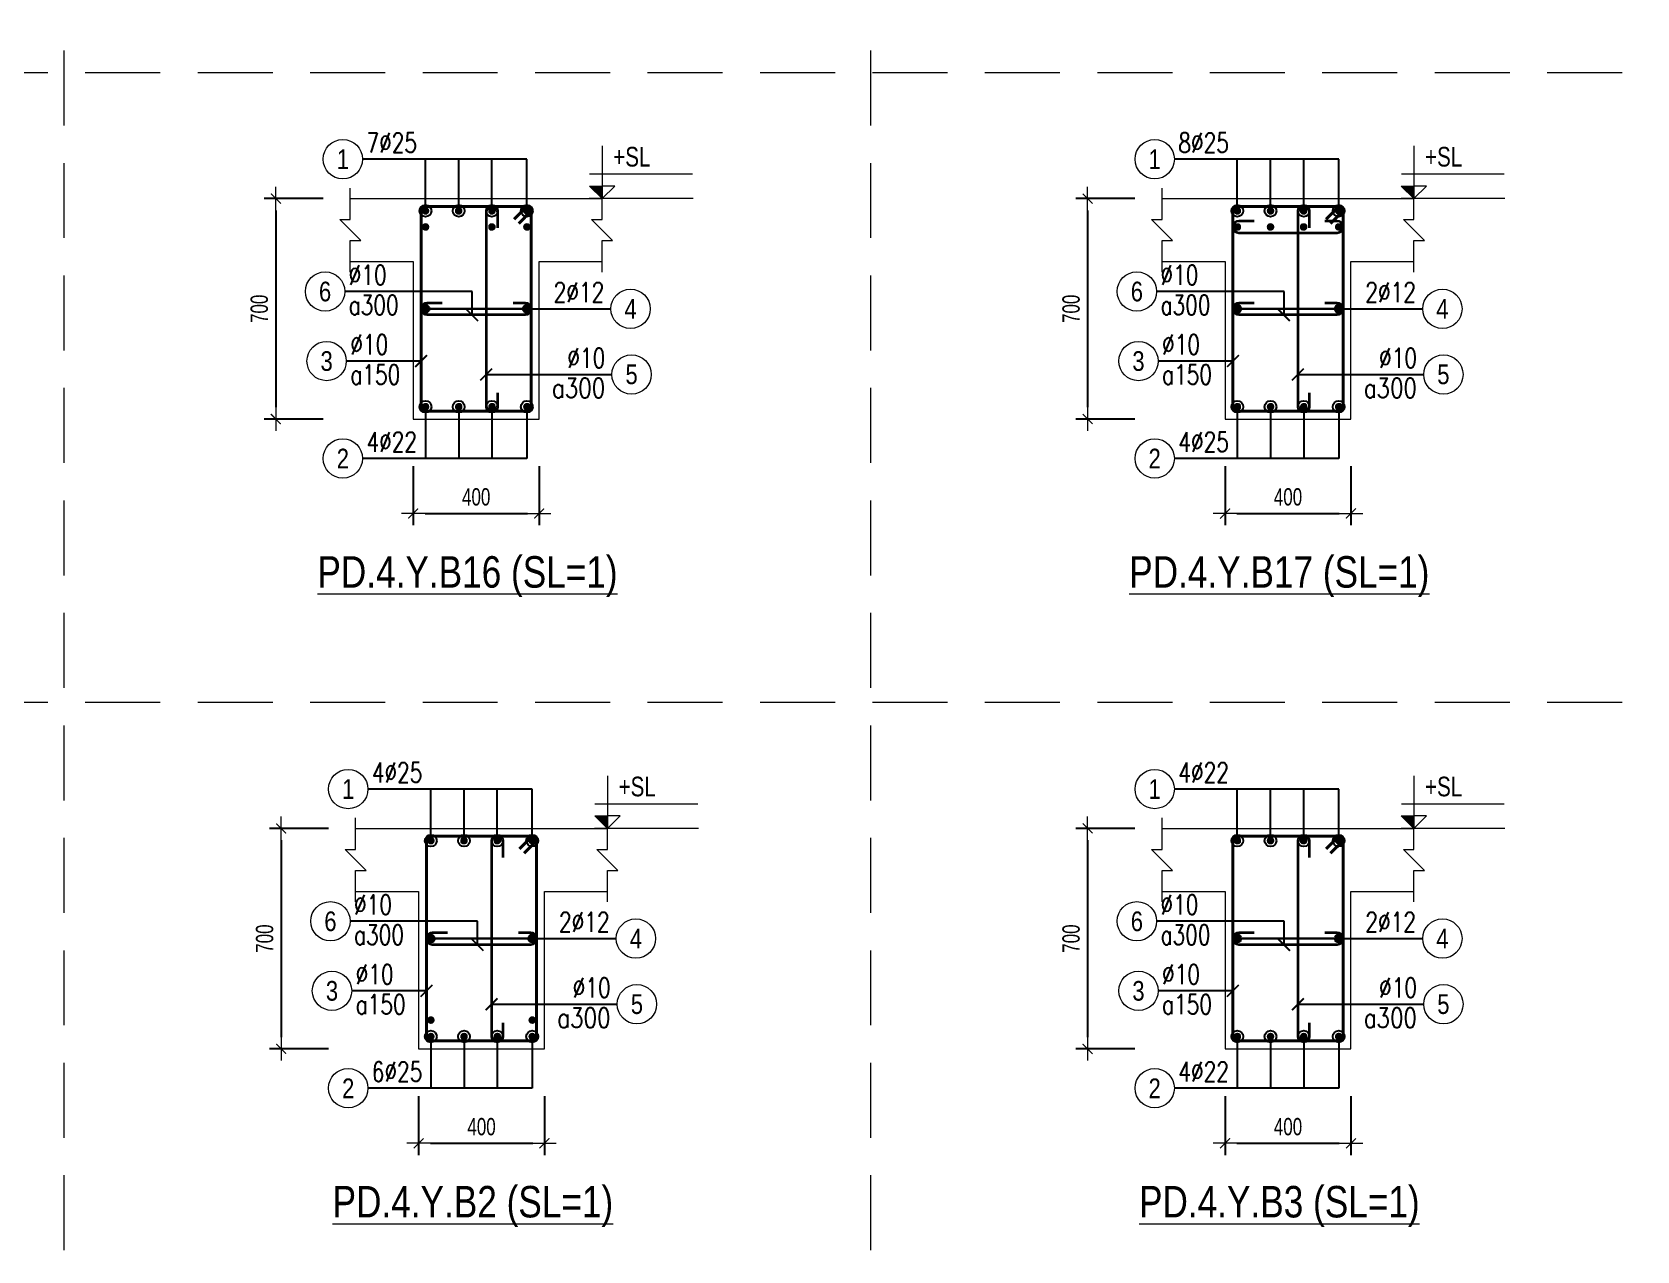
# Model space of a CAD drawing. Header units: millimetres. Extents: x 0 to 264070, y -218202 to 27271.
# Drawn here: x 251161 to 256259, y -211943 to -208073 of the extents above; entities that cross this region are included whole.
import ezdxf
from ezdxf.enums import TextEntityAlignment as Align

# ---------------------------------------------------------------- set-up
doc = ezdxf.new("R2010")
doc.units = ezdxf.units.MM
doc.header["$PDMODE"] = 3
doc.linetypes.add('HIDDEN2', pattern=[4.7625, 3.175, -1.5875])
doc.layers.get('0').update_dxf_attribs({"lineweight": 20})
doc.layers.get('Defpoints').update_dxf_attribs({"color": 151, "lineweight": 9})
for name, color, linetype, lineweight in [('NDC_S_ANNO', 7, 'Continuous', 20), ('NDC_S_CONTINUOUS', 3, 'Continuous', 20), ('NDC_S_DIM', 1, 'Continuous', 15), ('NDC_S_HIDDEN', 8, 'HIDDEN2', 13), ('NDC_S_REBAR', 4, 'Continuous', 35), ('NDC_S_STIRRUP', 4, 'Continuous', 40), ('NDC_S_TEXT SYMBOL', 7, 'Continuous', 20), ('NDC_S_THIN LINE', 8, 'Continuous', 9), ('NDC_S_VN TEXT', 7, 'Continuous', 20)]:
    doc.layers.add(name, color=color, linetype=linetype, lineweight=lineweight)
doc.styles.add('ARIAL', font='arial.ttf', dxfattribs={"width": 0.8})
doc.styles.add('NDC_ANNO', font='', dxfattribs={"width": 0.8})
doc.styles.add('NDC_DIM', font='', dxfattribs={"width": 0.75})
doc.styles.add('NDC_EN TXT', font='romans.shx', dxfattribs={"width": 0.8})
doc.styles.get('NDC_ANNO').set_extended_font_data('Dotum')
doc.styles.get('NDC_DIM').set_extended_font_data('Dotum')
doc.dimstyles.new('NDC_dim_25', dxfattribs={"dimscale": 25, "dimtxt": 2.2, "dimasz": 1.5, "dimexe": 1.5, "dimexo": 2.5, "dimgap": 1, "dimtad": 1, "dimdec": 0, "dimzin": 0, "dimdsep": 46, "dimtxsty": 'NDC_DIM', "dimblk": 'DIMMARK', "dimcen": 0.09, "dimdle": 1.2, "dimclrd": 1, "dimclre": 1, "dimclrt": 3, "dimadec": 0, "dimazin": 0, "dimtfac": 1, "dimtdec": 0, "dimtix": 1, "dimtofl": 0, "dimtmove": 0, "dimatfit": 3, "dimfxl": 6, "dimfxlon": 1, "dimtolj": 1, "dimtzin": 0, "dimarcsym": 0})

# ---------------------------------------------------------------- blocks, each defined once
blk = doc.blocks.new('kata_block_THEP')
at = {"layer": 'NDC_S_REBAR', "color": 0}
for p, q in [((-0.5, 0), (0.5, 0)), ((-0.35, 0.35), (0.35, -0.35)), ((0.35, 0.35), (-0.35, -0.35)), ((0, 0.5), (0, -0.5))]:
    blk.add_line(p, q, dxfattribs=at)
at = {"layer": 'NDC_S_REBAR', "color": 0, "const_width": 0.0833}
blk.add_lwpolyline([(-0.5, 0, 1), (0.5, 0, 1), (-0.5, 0, 1)], format="xyb", dxfattribs=at)
blk = doc.blocks.new('DIMMARK')
at = {"layer": 'NDC_S_DIM', "color": 1}
blk.add_line((-1.5, 0), (1, 0), dxfattribs=at)
at = {"layer": 'NDC_S_DIM', "color": 2, "const_width": 0.1}
blk.add_lwpolyline([(-0.42, -0.42), (0.42, 0.42)], dxfattribs=at)
blk = doc.blocks.new('*D880')
at = {"layer": 'Defpoints', "color": 0, "transparency": 16777216}
for p in [(252441.5, -208601.3), (251935.5, -209301.3), (252441.5, -209301.3)]:
    blk.add_point(p, dxfattribs=at)
at = {"layer": 'NDC_S_DIM', "color": 1, "lineweight": -2, "transparency": 16777216}
for p, q in [((252085.5, -208601.3), (251898, -208601.3)), ((251935.5, -208638.8), (251935.5, -209263.8)), ((252085.5, -209301.3), (251898, -209301.3))]:
    blk.add_line(p, q, dxfattribs=at)
at = {"layer": 'NDC_S_DIM', "color": 1, "lineweight": -2, "transparency": 16777216, "xscale": 37.5, "yscale": 37.5, "zscale": 37.5}
for p, rotation in [((251935.5, -208601.3), 90), ((251935.5, -209301.3), 270)]:
    blk.add_blockref('DIMMARK', p, dxfattribs=dict(at, rotation=rotation))
at = {"layer": 'NDC_S_DIM', "color": 3, "transparency": 16777216, "insert": (251883, -208951.3), "char_height": 55, "attachment_point": 5, "rotation": 90, "style": 'NDC_DIM'}
blk.add_mtext('\\A1;700', dxfattribs=at)
blk = doc.blocks.new('*D881')
at = {"layer": 'Defpoints', "color": 0, "transparency": 16777216}
for p in [(252371.8, -209301.3), (252771.8, -209301.3), (252771.8, -209601.3)]:
    blk.add_point(p, dxfattribs=at)
at = {"layer": 'NDC_S_DIM', "color": 1, "lineweight": -2, "transparency": 16777216}
for p, q in [((252371.8, -209451.3), (252371.8, -209638.8)), ((252771.8, -209451.3), (252771.8, -209638.8)), ((252409.3, -209601.3), (252734.3, -209601.3))]:
    blk.add_line(p, q, dxfattribs=at)
at = {"layer": 'NDC_S_DIM', "color": 1, "lineweight": -2, "transparency": 16777216, "xscale": 37.5, "yscale": 37.5, "zscale": 37.5, "rotation": 180}
blk.add_blockref('DIMMARK', (252371.8, -209601.3), dxfattribs=at)
at = {"layer": 'NDC_S_DIM', "color": 1, "lineweight": -2, "transparency": 16777216, "xscale": 37.5, "yscale": 37.5, "zscale": 37.5}
blk.add_blockref('DIMMARK', (252771.8, -209601.3), dxfattribs=at)
at = {"layer": 'NDC_S_DIM', "color": 3, "transparency": 16777216, "insert": (252571.8, -209548.8), "char_height": 55, "attachment_point": 5, "style": 'NDC_DIM'}
blk.add_mtext('\\A1;400', dxfattribs=at)
blk = doc.blocks.new('kata_block_CT')
at = {"layer": 'NDC_S_ANNO'}
blk.add_hatch(color=3, dxfattribs=at).paths.add_polyline_path([(0, 1.6), (-1.61, 1.6), (0, 0)])
at = {"layer": 'NDC_S_ANNO', "ltscale": 50}
h = blk.add_hatch(dxfattribs=at)
h.set_pattern_fill('ANSI31', color=256, scale=1.406, style=0)
h.paths.add_polyline_path([(0, 1.6), (0, 0), (1.61, 1.6)])
for p, q in [((-1.59, 3.14), (11.47, 3.14)), ((11.56, 0), (-1.64, 0))]:
    blk.add_line(p, q, dxfattribs=at)
for points in [[(0, 6.69), (0, 0)], [(0, 0), (-1.61, 1.6), (0, 1.6)], [(0, 0), (1.61, 1.6), (0, 1.6)]]:
    blk.add_lwpolyline(points, dxfattribs=at)
at = {"layer": 'NDC_S_ANNO', "color": 8, "ltscale": 50}
blk.add_lwpolyline([(0, 0), (-1.61, 1.6), (0, 1.6)], dxfattribs=at)
at = {"layer": 'NDC_S_TEXT SYMBOL', "color": 3, "style": 'NDC_ANNO', "width": 0.8}
blk.add_attdef('CT', (1.41, 4.07), '', height=2.5, dxfattribs=at)
blk = doc.blocks.new('kata_block_TD')
at = {"color": 6, "linetype": 'ByBlock', "lineweight": -2, "style": 'ARIAL', "width": 0.8}
blk.add_attdef('SECTDET2', text='', height=5, dxfattribs=at).set_placement((0, 7.97), align=Align.CENTER)
at = {"color": 0, "linetype": 'ByBlock', "lineweight": -2, "style": 'ARIAL', "width": 0.8}
blk.add_attdef('SECTDET1', text='', height=5, dxfattribs=at).set_placement((0, 1.47), align=Align.CENTER)
at = {"color": 3, "lineweight": 25, "style": 'ARIAL', "width": 0.8}
blk.add_attdef('SSCALE', text='', height=2.5, dxfattribs=at).set_placement((0, -4), align=Align.CENTER)
blk = doc.blocks.new('*U241')
blk.add_circle((-2.5, 0), 2.5)
at = {"layer": 'NDC_S_VN TEXT', "color": 3, "style": 'NDC_EN TXT', "width": 0.75}
for tag, p in [('DK1', (0.5, 0.85)), ('KC1', (0.5, -2.97))]:
    blk.add_attdef(tag, p, '', height=2.5, dxfattribs=at)
at = {"layer": 'NDC_S_VN TEXT', "color": 7, "style": 'ARIAL', "width": 0.8}
blk.add_attdef('SH2', text='', height=2.5, dxfattribs=at).set_placement((-2.5, 0), align=Align.MIDDLE)
blk = doc.blocks.new('*U321')
blk.add_circle((2.5, 0), 2.5)
at = {"layer": 'NDC_S_VN TEXT', "color": 3, "style": 'NDC_EN TXT'}
for tag, width, p in [('DK2', 0.75, (-0.85, 0.85)), ('KC2', 0.8, (-0.85, -2.97))]:
    blk.add_attdef(tag, text='', height=2.5, dxfattribs=dict(at, width=width)).set_placement(p, align=Align.RIGHT)
at = {"layer": 'NDC_S_VN TEXT', "color": 7, "style": 'ARIAL', "width": 0.8}
blk.add_attdef('SH3', text='', height=2.5, dxfattribs=at).set_placement((2.5, 0), align=Align.MIDDLE)
blk = doc.blocks.new('*U239')
blk.add_circle((2.5, 0), 2.5)
at = {"layer": 'NDC_S_VN TEXT', "color": 3, "style": 'NDC_EN TXT', "width": 0.75}
blk.add_attdef('DK2', text='', height=2.5, dxfattribs=at).set_placement((-0.85, 0.85), align=Align.RIGHT)
at = {"layer": 'NDC_S_VN TEXT', "color": 7, "style": 'ARIAL', "width": 0.8}
blk.add_attdef('SH3', text='', height=2.5, dxfattribs=at).set_placement((2.5, 0), align=Align.MIDDLE)
blk = doc.blocks.new('*U240')
blk.add_circle((-2.5, 0), 2.5)
at = {"layer": 'NDC_S_VN TEXT', "color": 3, "style": 'NDC_EN TXT', "width": 0.75}
blk.add_attdef('DK1', (0.5, 0.85), '', height=2.5, dxfattribs=at)
at = {"layer": 'NDC_S_VN TEXT', "color": 7, "style": 'ARIAL', "width": 0.8}
blk.add_attdef('SH2', text='', height=2.5, dxfattribs=at).set_placement((-2.5, 0), align=Align.MIDDLE)
blk = doc.blocks.new('*D882')
at = {"layer": 'Defpoints', "color": 0, "transparency": 16777216}
for p in [(255020, -208601.3), (254514, -209301.3), (255020, -209301.3)]:
    blk.add_point(p, dxfattribs=at)
at = {"layer": 'NDC_S_DIM', "color": 1, "lineweight": -2, "transparency": 16777216}
for p, q in [((254664, -208601.3), (254476.5, -208601.3)), ((254514, -208638.8), (254514, -209263.8)), ((254664, -209301.3), (254476.5, -209301.3))]:
    blk.add_line(p, q, dxfattribs=at)
at = {"layer": 'NDC_S_DIM', "color": 1, "lineweight": -2, "transparency": 16777216, "xscale": 37.5, "yscale": 37.5, "zscale": 37.5}
for p, rotation in [((254514, -208601.3), 90), ((254514, -209301.3), 270)]:
    blk.add_blockref('DIMMARK', p, dxfattribs=dict(at, rotation=rotation))
at = {"layer": 'NDC_S_DIM', "color": 3, "transparency": 16777216, "insert": (254461.5, -208951.3), "char_height": 55, "attachment_point": 5, "rotation": 90, "style": 'NDC_DIM'}
blk.add_mtext('\\A1;700', dxfattribs=at)
blk = doc.blocks.new('*D883')
at = {"layer": 'Defpoints', "color": 0, "transparency": 16777216}
for p in [(254950.4, -209301.3), (255350.4, -209301.3), (255350.4, -209601.3)]:
    blk.add_point(p, dxfattribs=at)
at = {"layer": 'NDC_S_DIM', "color": 1, "lineweight": -2, "transparency": 16777216}
for p, q in [((254950.4, -209451.3), (254950.4, -209638.8)), ((255350.4, -209451.3), (255350.4, -209638.8)), ((254987.9, -209601.3), (255312.9, -209601.3))]:
    blk.add_line(p, q, dxfattribs=at)
at = {"layer": 'NDC_S_DIM', "color": 1, "lineweight": -2, "transparency": 16777216, "xscale": 37.5, "yscale": 37.5, "zscale": 37.5, "rotation": 180}
blk.add_blockref('DIMMARK', (254950.4, -209601.3), dxfattribs=at)
at = {"layer": 'NDC_S_DIM', "color": 1, "lineweight": -2, "transparency": 16777216, "xscale": 37.5, "yscale": 37.5, "zscale": 37.5}
blk.add_blockref('DIMMARK', (255350.4, -209601.3), dxfattribs=at)
at = {"layer": 'NDC_S_DIM', "color": 3, "transparency": 16777216, "insert": (255150.4, -209548.8), "char_height": 55, "attachment_point": 5, "style": 'NDC_DIM'}
blk.add_mtext('\\A1;400', dxfattribs=at)
blk = doc.blocks.new('*D902')
at = {"layer": 'Defpoints', "color": 0, "transparency": 16777216}
for p in [(252458.5, -210601.3), (251952.5, -211301.3), (252458.5, -211301.3)]:
    blk.add_point(p, dxfattribs=at)
at = {"layer": 'NDC_S_DIM', "color": 1, "lineweight": -2, "transparency": 16777216}
for p, q in [((252102.5, -210601.3), (251915, -210601.3)), ((251952.5, -210638.8), (251952.5, -211263.8)), ((252102.5, -211301.3), (251915, -211301.3))]:
    blk.add_line(p, q, dxfattribs=at)
at = {"layer": 'NDC_S_DIM', "color": 1, "lineweight": -2, "transparency": 16777216, "xscale": 37.5, "yscale": 37.5, "zscale": 37.5}
for p, rotation in [((251952.5, -210601.3), 90), ((251952.5, -211301.3), 270)]:
    blk.add_blockref('DIMMARK', p, dxfattribs=dict(at, rotation=rotation))
at = {"layer": 'NDC_S_DIM', "color": 3, "transparency": 16777216, "insert": (251900, -210951.3), "char_height": 55, "attachment_point": 5, "rotation": 90, "style": 'NDC_DIM'}
blk.add_mtext('\\A1;700', dxfattribs=at)
blk = doc.blocks.new('*D903')
at = {"layer": 'Defpoints', "color": 0, "transparency": 16777216}
for p in [(252388.8, -211301.3), (252788.8, -211301.3), (252788.8, -211601.3)]:
    blk.add_point(p, dxfattribs=at)
at = {"layer": 'NDC_S_DIM', "color": 1, "lineweight": -2, "transparency": 16777216}
for p, q in [((252388.8, -211451.3), (252388.8, -211638.8)), ((252788.8, -211451.3), (252788.8, -211638.8)), ((252426.3, -211601.3), (252751.3, -211601.3))]:
    blk.add_line(p, q, dxfattribs=at)
at = {"layer": 'NDC_S_DIM', "color": 1, "lineweight": -2, "transparency": 16777216, "xscale": 37.5, "yscale": 37.5, "zscale": 37.5, "rotation": 180}
blk.add_blockref('DIMMARK', (252388.8, -211601.3), dxfattribs=at)
at = {"layer": 'NDC_S_DIM', "color": 1, "lineweight": -2, "transparency": 16777216, "xscale": 37.5, "yscale": 37.5, "zscale": 37.5}
blk.add_blockref('DIMMARK', (252788.8, -211601.3), dxfattribs=at)
at = {"layer": 'NDC_S_DIM', "color": 3, "transparency": 16777216, "insert": (252588.8, -211548.8), "char_height": 55, "attachment_point": 5, "style": 'NDC_DIM'}
blk.add_mtext('\\A1;400', dxfattribs=at)
blk = doc.blocks.new('*D904')
at = {"layer": 'Defpoints', "color": 0, "transparency": 16777216}
for p in [(255020, -210601.3), (254514, -211301.3), (255020, -211301.3)]:
    blk.add_point(p, dxfattribs=at)
at = {"layer": 'NDC_S_DIM', "color": 1, "lineweight": -2, "transparency": 16777216}
for p, q in [((254664, -210601.3), (254476.5, -210601.3)), ((254514, -210638.8), (254514, -211263.8)), ((254664, -211301.3), (254476.5, -211301.3))]:
    blk.add_line(p, q, dxfattribs=at)
at = {"layer": 'NDC_S_DIM', "color": 1, "lineweight": -2, "transparency": 16777216, "xscale": 37.5, "yscale": 37.5, "zscale": 37.5}
for p, rotation in [((254514, -210601.3), 90), ((254514, -211301.3), 270)]:
    blk.add_blockref('DIMMARK', p, dxfattribs=dict(at, rotation=rotation))
at = {"layer": 'NDC_S_DIM', "color": 3, "transparency": 16777216, "insert": (254461.5, -210951.3), "char_height": 55, "attachment_point": 5, "rotation": 90, "style": 'NDC_DIM'}
blk.add_mtext('\\A1;700', dxfattribs=at)
blk = doc.blocks.new('*D905')
at = {"layer": 'Defpoints', "color": 0, "transparency": 16777216}
for p in [(254950.4, -211301.3), (255350.4, -211301.3), (255350.4, -211601.3)]:
    blk.add_point(p, dxfattribs=at)
at = {"layer": 'NDC_S_DIM', "color": 1, "lineweight": -2, "transparency": 16777216}
for p, q in [((254950.4, -211451.3), (254950.4, -211638.8)), ((255350.4, -211451.3), (255350.4, -211638.8)), ((254987.9, -211601.3), (255312.9, -211601.3))]:
    blk.add_line(p, q, dxfattribs=at)
at = {"layer": 'NDC_S_DIM', "color": 1, "lineweight": -2, "transparency": 16777216, "xscale": 37.5, "yscale": 37.5, "zscale": 37.5, "rotation": 180}
blk.add_blockref('DIMMARK', (254950.4, -211601.3), dxfattribs=at)
at = {"layer": 'NDC_S_DIM', "color": 1, "lineweight": -2, "transparency": 16777216, "xscale": 37.5, "yscale": 37.5, "zscale": 37.5}
blk.add_blockref('DIMMARK', (255350.4, -211601.3), dxfattribs=at)
at = {"layer": 'NDC_S_DIM', "color": 3, "transparency": 16777216, "insert": (255150.4, -211548.8), "char_height": 55, "attachment_point": 5, "style": 'NDC_DIM'}
blk.add_mtext('\\A1;400', dxfattribs=at)

msp = doc.modelspace()

# ---------------------------------------------------------------- linework, layer by layer
at = {"layer": 'NDC_S_CONTINUOUS'}
for points in [[(252171.8, -208601.3), (252371.8, -208601.3), (252371.8, -208601.3), (252771.8, -208601.3), (252771.8, -208601.3), (252971.8, -208601.3)], [(254750.4, -208601.3), (254950.4, -208601.3), (254950.4, -208601.3), (255350.4, -208601.3), (255350.4, -208601.3), (255550.4, -208601.3)], [(252171.8, -208801.3), (252371.8, -208801.3), (252371.8, -209301.3), (252771.8, -209301.3), (252771.8, -208801.3), (252971.8, -208801.3)], [(254750.4, -208801.3), (254950.4, -208801.3), (254950.4, -209301.3), (255350.4, -209301.3), (255350.4, -208801.3), (255550.4, -208801.3)], [(252188.8, -210601.3), (252388.8, -210601.3), (252388.8, -210601.3), (252788.8, -210601.3), (252788.8, -210601.3), (252988.8, -210601.3)], [(254750.4, -210601.3), (254950.4, -210601.3), (254950.4, -210601.3), (255350.4, -210601.3), (255350.4, -210601.3), (255550.4, -210601.3)], [(252188.8, -210801.3), (252388.8, -210801.3), (252388.8, -211301.3), (252788.8, -211301.3), (252788.8, -210801.3), (252988.8, -210801.3)], [(254750.4, -210801.3), (254950.4, -210801.3), (254950.4, -211301.3), (255350.4, -211301.3), (255350.4, -210801.3), (255550.4, -210801.3)]]:
    msp.add_lwpolyline(points, dxfattribs=at)
at = {"layer": 'NDC_S_HIDDEN', "ltscale": 75}
for p, q in [((251262.4, -204202), (251262.4, -218202)), ((253823.9, -204202), (253823.9, -218202)), ((264070, -208202), (246139.4, -208202)), ((264070, -210202), (246139.4, -210202))]:
    msp.add_line(p, q, dxfattribs=at)
at = {"layer": 'NDC_S_REBAR'}
for points in [[(252640.2, -208693.7), (252640.2, -208644.8, 1), (252603.4, -208644.8), (252603.4, -209257.9, 1), (252640.2, -209257.9), (252640.2, -209218.6, -0.414214)], [(255218.8, -208693.7), (255218.8, -208644.8, 1), (255181.9, -208644.8), (255181.9, -209257.9, 1), (255218.8, -209257.9), (255218.8, -209218.6, -0.414214)], [(255042.7, -208672.8), (254993.8, -208672.8, 1), (254993.8, -208709.7), (255306.9, -208709.7, 1), (255306.9, -208672.8), (255267.7, -208672.8, -0.414214)], [(252464.2, -208932.9), (252415.2, -208932.9, 1), (252415.2, -208969.8), (252728.4, -208969.8, 1), (252728.4, -208932.9), (252689.1, -208932.9, -0.414214)], [(255042.7, -208932.9), (254993.8, -208932.9, 1), (254993.8, -208969.8), (255306.9, -208969.8, 1), (255306.9, -208932.9), (255267.7, -208932.9, -0.414214)], [(252657.3, -210693.7), (252657.3, -210644.8, 1), (252620.4, -210644.8), (252620.4, -211257.9, 1), (252657.3, -211257.9), (252657.3, -211218.6, -0.414214)], [(255218.8, -210693.7), (255218.8, -210644.8, 1), (255181.9, -210644.8), (255181.9, -211257.9, 1), (255218.8, -211257.9), (255218.8, -211218.6, -0.414214)], [(252481.2, -210932.9), (252432.3, -210932.9, 1), (252432.3, -210969.8), (252745.4, -210969.8, 1), (252745.4, -210932.9), (252706.2, -210932.9, -0.414214)], [(255042.7, -210932.9), (254993.8, -210932.9, 1), (254993.8, -210969.8), (255306.9, -210969.8, 1), (255306.9, -210932.9), (255267.7, -210932.9, -0.414214)]]:
    msp.add_lwpolyline(points, format="xyb", dxfattribs=at)
at = {"layer": 'NDC_S_STIRRUP'}
for points in [[(252692.8, -208666.3), (252732.8, -208626.3, -0.414214), (252746.8, -208640.3), (252746.8, -209262.3, -0.414214), (252732.8, -209276.3), (252410.8, -209276.3, -0.414214), (252396.8, -209262.3), (252396.8, -208640.3, -0.414214), (252410.8, -208626.3), (252732.8, -208626.3, -0.414214), (252746.8, -208640.3), (252706.8, -208680.3)], [(255271.4, -208666.3), (255311.4, -208626.3, -0.414214), (255325.4, -208640.3), (255325.4, -209262.3, -0.414214), (255311.4, -209276.3), (254989.4, -209276.3, -0.414214), (254975.4, -209262.3), (254975.4, -208640.3, -0.414214), (254989.4, -208626.3), (255311.4, -208626.3, -0.414214), (255325.4, -208640.3), (255285.4, -208680.3)], [(252709.8, -210666.3), (252749.8, -210626.3, -0.414214), (252763.8, -210640.3), (252763.8, -211262.3, -0.414214), (252749.8, -211276.3), (252427.8, -211276.3, -0.414214), (252413.8, -211262.3), (252413.8, -210640.3, -0.414214), (252427.8, -210626.3), (252749.8, -210626.3, -0.414214), (252763.8, -210640.3), (252723.8, -210680.3)], [(255271.4, -210666.3), (255311.4, -210626.3, -0.414214), (255325.4, -210640.3), (255325.4, -211262.3, -0.414214), (255311.4, -211276.3), (254989.4, -211276.3, -0.414214), (254975.4, -211262.3), (254975.4, -210640.3, -0.414214), (254989.4, -210626.3), (255311.4, -210626.3, -0.414214), (255325.4, -210640.3), (255285.4, -210680.3)]]:
    msp.add_lwpolyline(points, format="xyb", dxfattribs=at)
at = {"layer": 'NDC_S_THIN LINE'}
for points in [[(252171.8, -208834.7), (252171.8, -208734.7), (252205.1, -208734.7), (252138.5, -208668), (252171.8, -208668), (252171.8, -208568)], [(252971.8, -208834.7), (252971.8, -208734.7), (253005.1, -208734.7), (252938.5, -208668), (252971.8, -208668), (252971.8, -208568)], [(254750.4, -208834.7), (254750.4, -208734.7), (254783.7, -208734.7), (254717, -208668), (254750.4, -208668), (254750.4, -208568)], [(255550.4, -208834.7), (255550.4, -208734.7), (255583.7, -208734.7), (255517, -208668), (255550.4, -208668), (255550.4, -208568)], [(252188.8, -210834.7), (252188.8, -210734.7), (252222.2, -210734.7), (252155.5, -210668), (252188.8, -210668), (252188.8, -210568)], [(252988.8, -210834.7), (252988.8, -210734.7), (253022.2, -210734.7), (252955.5, -210668), (252988.8, -210668), (252988.8, -210568)], [(254750.4, -210834.7), (254750.4, -210734.7), (254783.7, -210734.7), (254717, -210668), (254750.4, -210668), (254750.4, -210568)], [(255550.4, -210834.7), (255550.4, -210734.7), (255583.7, -210734.7), (255517, -210668), (255550.4, -210668), (255550.4, -210568)]]:
    msp.add_lwpolyline(points, dxfattribs=at)

# ---------------------------------------------------------------- block references
at = {"layer": 'NDC_S_REBAR', "xscale": 22, "yscale": 22, "zscale": 22}
for p in [(252410.8, -208640.3), (252732.8, -208640.3), (254989.4, -208640.3), (255311.4, -208640.3), (252410.8, -208691.2), (252732.8, -208691.2), (254989.4, -208691.2), (255311.4, -208691.2), (252410.8, -208951.3), (252732.8, -208951.3), (254989.4, -208951.3), (255311.4, -208951.3), (252410.8, -209262.3), (252516.3, -209262.3), (252621.8, -209262.3), (252732.8, -209262.3), (254989.4, -209262.3), (255094.9, -209262.3), (255200.4, -209262.3), (255311.4, -209262.3), (252427.8, -210640.3), (252749.8, -210640.3), (254989.4, -210640.3), (255311.4, -210640.3), (252427.8, -210951.3), (252749.8, -210951.3), (254989.4, -210951.3), (255311.4, -210951.3), (252427.8, -211210.1), (252749.8, -211210.1), (252427.8, -211262.3), (252533.3, -211262.3), (252638.8, -211262.3), (252749.8, -211262.3), (254989.4, -211262.3), (255094.9, -211262.3), (255200.4, -211262.3), (255311.4, -211262.3)]:
    msp.add_blockref('kata_block_THEP', p, dxfattribs=at)
at = {"layer": 'NDC_S_REBAR', "xscale": -22, "yscale": 22, "zscale": 22, "rotation": 180}
for p in [(252516.3, -208640.3), (252621.8, -208640.3), (255094.9, -208640.3), (255200.4, -208640.3), (252621.8, -208691.2), (255094.9, -208691.2), (255200.4, -208691.2), (252533.3, -210640.3), (252638.8, -210640.3), (255094.9, -210640.3), (255200.4, -210640.3)]:
    msp.add_blockref('kata_block_THEP', p, dxfattribs=at)
at = {"layer": 'NDC_S_THIN LINE', "xscale": 25, "yscale": 25, "zscale": 25}
for name, p, values in [('*U240', (252210.8, -208476.3), {'SH2': '1', 'DK1': '7%%c25'}), ('*U240', (254789.4, -208476.3), {'SH2': '1', 'DK1': '8%%c25'}), ('*U241', (252154.3, -208896.3), {'SH2': '6', 'DK1': '%%c10', 'KC1': 'a300'}), ('*U241', (254732.9, -208896.3), {'SH2': '6', 'DK1': '%%c10', 'KC1': 'a300'}), ('*U239', (252999.7, -208951.3), {'SH3': '4', 'DK2': '2%%c12'}), ('*U239', (255578.2, -208951.3), {'SH3': '4', 'DK2': '2%%c12'}), ('*U241', (252159.3, -209117.1), {'SH2': '3', 'DK1': '%%c10', 'KC1': 'a150'}), ('*U241', (254737.9, -209117.1), {'SH2': '3', 'DK1': '%%c10', 'KC1': 'a150'}), ('*U321', (253002.9, -209159.8), {'SH3': '5', 'DK2': '%%c10', 'KC2': 'a300'}), ('*U321', (255581.4, -209159.8), {'SH3': '5', 'DK2': '%%c10', 'KC2': 'a300'}), ('*U240', (252210.8, -209426.3), {'SH2': '2', 'DK1': '4%%c22'}), ('*U240', (254789.4, -209426.3), {'SH2': '2', 'DK1': '4%%c25'}), ('*U240', (252227.8, -210476.3), {'SH2': '1', 'DK1': '4%%c25'}), ('*U240', (254789.4, -210476.3), {'SH2': '1', 'DK1': '4%%c22'}), ('*U241', (252171.3, -210896.3), {'SH2': '6', 'DK1': '%%c10', 'KC1': 'a300'}), ('*U241', (254732.9, -210896.3), {'SH2': '6', 'DK1': '%%c10', 'KC1': 'a300'}), ('*U239', (253016.7, -210951.3), {'SH3': '4', 'DK2': '2%%c12'}), ('*U239', (255578.2, -210951.3), {'SH3': '4', 'DK2': '2%%c12'}), ('*U241', (252176.3, -211117.1), {'SH2': '3', 'DK1': '%%c10', 'KC1': 'a150'}), ('*U321', (253019.9, -211159.8), {'SH3': '5', 'DK2': '%%c10', 'KC2': 'a300'}), ('*U241', (254737.9, -211117.1), {'SH2': '3', 'DK1': '%%c10', 'KC1': 'a150'}), ('*U321', (255581.4, -211159.8), {'SH3': '5', 'DK2': '%%c10', 'KC2': 'a300'}), ('*U240', (252227.8, -211426.3), {'SH2': '2', 'DK1': '6%%c25'}), ('*U240', (254789.4, -211426.3), {'SH2': '2', 'DK1': '4%%c22'})]:
    msp.add_blockref(name, p, dxfattribs=at).add_auto_attribs(values)
at = {"layer": 'NDC_S_VN TEXT', "xscale": 25, "yscale": 25, "zscale": 25}
for p in [(252971.8, -208601.3), (255550.4, -208601.3), (252988.8, -210601.3), (255550.4, -210601.3)]:
    msp.add_blockref('kata_block_CT', p, dxfattribs=at).add_auto_attribs({'CT': '+SL'})
at = {"layer": 'NDC_S_VN TEXT'}
ref = msp.add_blockref('kata_block_TD', (252544.2, -209866.2), dxfattribs=dict(at, xscale=20, yscale=20, zscale=20))
ref.add_attrib('SECTDET1', '%%uPD.4.Y.B16 (SL=1)', dxfattribs={"layer": '0', "color": 0, "linetype": 'ByBlock', "lineweight": -2, "height": 100, "style": 'ARIAL', "width": 0.8}).set_placement((252544.2, -209836.8), align=Align.CENTER)
ref = msp.add_blockref('kata_block_TD', (255122.8, -209866.2), dxfattribs=dict(at, xscale=20, yscale=20, zscale=20))
ref.add_attrib('SECTDET1', '%%uPD.4.Y.B17 (SL=1)', dxfattribs={"layer": '0', "color": 0, "linetype": 'ByBlock', "lineweight": -2, "height": 100, "style": 'ARIAL', "width": 0.8}).set_placement((255122.8, -209836.8), align=Align.CENTER)
ref = msp.add_blockref('kata_block_TD', (252561.3, -211866.2), dxfattribs=dict(at, xscale=20, yscale=20, zscale=20))
ref.add_attrib('SECTDET1', '%%uPD.4.Y.B2 (SL=1)', dxfattribs={"layer": '0', "color": 0, "linetype": 'ByBlock', "lineweight": -2, "height": 100, "style": 'ARIAL', "width": 0.8}).set_placement((252561.3, -211836.8), align=Align.CENTER)
ref = msp.add_blockref('kata_block_TD', (255122.8, -211866.2), dxfattribs=dict(at, xscale=20, yscale=20, zscale=20))
ref.add_attrib('SECTDET1', '%%uPD.4.Y.B3 (SL=1)', dxfattribs={"layer": '0', "color": 0, "linetype": 'ByBlock', "lineweight": -2, "height": 100, "style": 'ARIAL', "width": 0.8}).set_placement((255122.8, -211836.8), align=Align.CENTER)

# ---------------------------------------------------------------- dimensions: what is measured, and where the dimension line sits
at = {"layer": 'NDC_S_DIM'}
for base, p1, p2, picture, middle in [((251935.5, -209301.3), (252441.5, -208601.3), (252441.5, -209301.3), '*D880', (251883, -208951.3)), ((254514, -209301.3), (255020, -208601.3), (255020, -209301.3), '*D882', (254461.5, -208951.3)), ((251952.5, -211301.3), (252458.5, -210601.3), (252458.5, -211301.3), '*D902', (251900, -210951.3)), ((254514, -211301.3), (255020, -210601.3), (255020, -211301.3), '*D904', (254461.5, -210951.3))]:
    dim = msp.add_linear_dim(base=base, p1=p1, p2=p2, angle=270, dimstyle='NDC_dim_25', dxfattribs=at)
    dim.commit()
    dim.dimension.update_dxf_attribs({"geometry": picture, "text_midpoint": middle})
for base, p1, p2, picture, middle in [((252771.8, -209601.3), (252371.8, -209301.3), (252771.8, -209301.3), '*D881', (252571.8, -209548.8)), ((255350.4, -209601.3), (254950.4, -209301.3), (255350.4, -209301.3), '*D883', (255150.4, -209548.8)), ((252788.8, -211601.3), (252388.8, -211301.3), (252788.8, -211301.3), '*D903', (252588.8, -211548.8)), ((255350.4, -211601.3), (254950.4, -211301.3), (255350.4, -211301.3), '*D905', (255150.4, -211548.8))]:
    dim = msp.add_linear_dim(base=base, p1=p1, p2=p2, dimstyle='NDC_dim_25', dxfattribs=at)
    dim.commit()
    dim.dimension.update_dxf_attribs({"geometry": picture, "text_midpoint": middle})

# ---------------------------------------------------------------- leaders
at = {"layer": 'NDC_S_THIN LINE'}
for points, override in [([(252732.8, -208640.3), (252732.8, -208476.3), (252210.8, -208476.3)], {"dimldrblk": 'DotBlank'}), ([(252621.8, -208640.3), (252621.8, -208476.3), (252210.8, -208476.3)], {"dimldrblk": 'DotBlank'}), ([(252516.3, -208640.3), (252516.3, -208476.3), (252210.8, -208476.3)], {"dimldrblk": 'DotBlank'}), ([(252410.8, -208640.3), (252410.8, -208476.3), (252210.8, -208476.3)], {"dimldrblk": 'DotBlank'}), ([(255311.4, -208640.3), (255311.4, -208476.3), (254789.4, -208476.3)], {"dimldrblk": 'DotBlank'}), ([(255200.4, -208640.3), (255200.4, -208476.3), (254789.4, -208476.3)], {"dimldrblk": 'DotBlank'}), ([(255094.9, -208640.3), (255094.9, -208476.3), (254789.4, -208476.3)], {"dimldrblk": 'DotBlank'}), ([(254989.4, -208640.3), (254989.4, -208476.3), (254789.4, -208476.3)], {"dimldrblk": 'DotBlank'}), ([(252559.1, -208971.3), (252559.1, -208896.3), (252154.3, -208896.3)], {"dimldrblk": 'ArchTick'}), ([(252410.8, -208951.3), (252738.8, -208951.3)], {"dimasz": 1, "dimldrblk": 'DotBlank'}), ([(252732.8, -208951.3), (252410.8, -208951.3)], {"dimasz": 1, "dimldrblk": 'DotBlank'}), ([(255137.7, -208971.3), (255137.7, -208896.3), (254732.9, -208896.3)], {"dimldrblk": 'ArchTick'}), ([(254989.4, -208951.3), (255317.4, -208951.3)], {"dimasz": 1, "dimldrblk": 'DotBlank'}), ([(255311.4, -208951.3), (254989.4, -208951.3)], {"dimasz": 1, "dimldrblk": 'DotBlank'}), ([(252732.8, -208951.3), (252999.7, -208951.3)], {"dimldrblk": 'DotSmall'}), ([(255311.4, -208951.3), (255578.2, -208951.3)], {"dimldrblk": 'DotSmall'}), ([(252396.8, -209117.1), (252159.3, -209117.1)], {"dimldrblk": 'ArchTick'}), ([(252603.4, -209159.8), (253002.9, -209159.8)], {"dimldrblk": 'ArchTick'}), ([(254975.4, -209117.1), (254737.9, -209117.1)], {"dimldrblk": 'ArchTick'}), ([(255181.9, -209159.8), (255581.4, -209159.8)], {"dimldrblk": 'ArchTick'}), ([(252732.8, -209262.3), (252732.8, -209426.3), (252210.8, -209426.3)], {"dimldrblk": 'DotBlank'}), ([(252621.8, -209262.3), (252621.8, -209426.3), (252210.8, -209426.3)], {"dimldrblk": 'DotBlank'}), ([(252516.3, -209262.3), (252516.3, -209426.3), (252210.8, -209426.3)], {"dimldrblk": 'DotBlank'}), ([(252410.8, -209262.3), (252410.8, -209426.3), (252210.8, -209426.3)], {"dimldrblk": 'DotBlank'}), ([(255311.4, -209262.3), (255311.4, -209426.3), (254789.4, -209426.3)], {"dimldrblk": 'DotBlank'}), ([(255200.4, -209262.3), (255200.4, -209426.3), (254789.4, -209426.3)], {"dimldrblk": 'DotBlank'}), ([(255094.9, -209262.3), (255094.9, -209426.3), (254789.4, -209426.3)], {"dimldrblk": 'DotBlank'}), ([(254989.4, -209262.3), (254989.4, -209426.3), (254789.4, -209426.3)], {"dimldrblk": 'DotBlank'}), ([(252749.8, -210640.3), (252749.8, -210476.3), (252227.8, -210476.3)], {"dimldrblk": 'DotBlank'}), ([(252638.8, -210640.3), (252638.8, -210476.3), (252227.8, -210476.3)], {"dimldrblk": 'DotBlank'}), ([(252533.3, -210640.3), (252533.3, -210476.3), (252227.8, -210476.3)], {"dimldrblk": 'DotBlank'}), ([(252427.8, -210640.3), (252427.8, -210476.3), (252227.8, -210476.3)], {"dimldrblk": 'DotBlank'}), ([(255311.4, -210640.3), (255311.4, -210476.3), (254789.4, -210476.3)], {"dimldrblk": 'DotBlank'}), ([(255200.4, -210640.3), (255200.4, -210476.3), (254789.4, -210476.3)], {"dimldrblk": 'DotBlank'}), ([(255094.9, -210640.3), (255094.9, -210476.3), (254789.4, -210476.3)], {"dimldrblk": 'DotBlank'}), ([(254989.4, -210640.3), (254989.4, -210476.3), (254789.4, -210476.3)], {"dimldrblk": 'DotBlank'}), ([(252576.2, -210971.3), (252576.2, -210896.3), (252171.3, -210896.3)], {"dimldrblk": 'ArchTick'}), ([(255137.7, -210971.3), (255137.7, -210896.3), (254732.9, -210896.3)], {"dimldrblk": 'ArchTick'}), ([(252427.8, -210951.3), (252755.8, -210951.3)], {"dimasz": 1, "dimldrblk": 'DotBlank'}), ([(252749.8, -210951.3), (252427.8, -210951.3)], {"dimasz": 1, "dimldrblk": 'DotBlank'}), ([(252749.8, -210951.3), (253016.7, -210951.3)], {"dimldrblk": 'DotSmall'}), ([(254989.4, -210951.3), (255317.4, -210951.3)], {"dimasz": 1, "dimldrblk": 'DotBlank'}), ([(255311.4, -210951.3), (254989.4, -210951.3)], {"dimasz": 1, "dimldrblk": 'DotBlank'}), ([(255311.4, -210951.3), (255578.2, -210951.3)], {"dimldrblk": 'DotSmall'}), ([(252413.8, -211117.1), (252176.3, -211117.1)], {"dimldrblk": 'ArchTick'}), ([(254975.4, -211117.1), (254737.9, -211117.1)], {"dimldrblk": 'ArchTick'}), ([(252620.4, -211159.8), (253019.9, -211159.8)], {"dimldrblk": 'ArchTick'}), ([(255181.9, -211159.8), (255581.4, -211159.8)], {"dimldrblk": 'ArchTick'}), ([(252749.8, -211262.3), (252749.8, -211426.3), (252227.8, -211426.3)], {"dimldrblk": 'DotBlank'}), ([(252638.8, -211262.3), (252638.8, -211426.3), (252227.8, -211426.3)], {"dimldrblk": 'DotBlank'}), ([(252533.3, -211262.3), (252533.3, -211426.3), (252227.8, -211426.3)], {"dimldrblk": 'DotBlank'}), ([(252427.8, -211262.3), (252427.8, -211426.3), (252227.8, -211426.3)], {"dimldrblk": 'DotBlank'}), ([(255311.4, -211262.3), (255311.4, -211426.3), (254789.4, -211426.3)], {"dimldrblk": 'DotBlank'}), ([(255200.4, -211262.3), (255200.4, -211426.3), (254789.4, -211426.3)], {"dimldrblk": 'DotBlank'}), ([(255094.9, -211262.3), (255094.9, -211426.3), (254789.4, -211426.3)], {"dimldrblk": 'DotBlank'}), ([(254989.4, -211262.3), (254989.4, -211426.3), (254789.4, -211426.3)], {"dimldrblk": 'DotBlank'})]:
    msp.add_leader(points, dimstyle='NDC_dim_25', override=override, dxfattribs=at)

doc.saveas('drawing.dxf')
